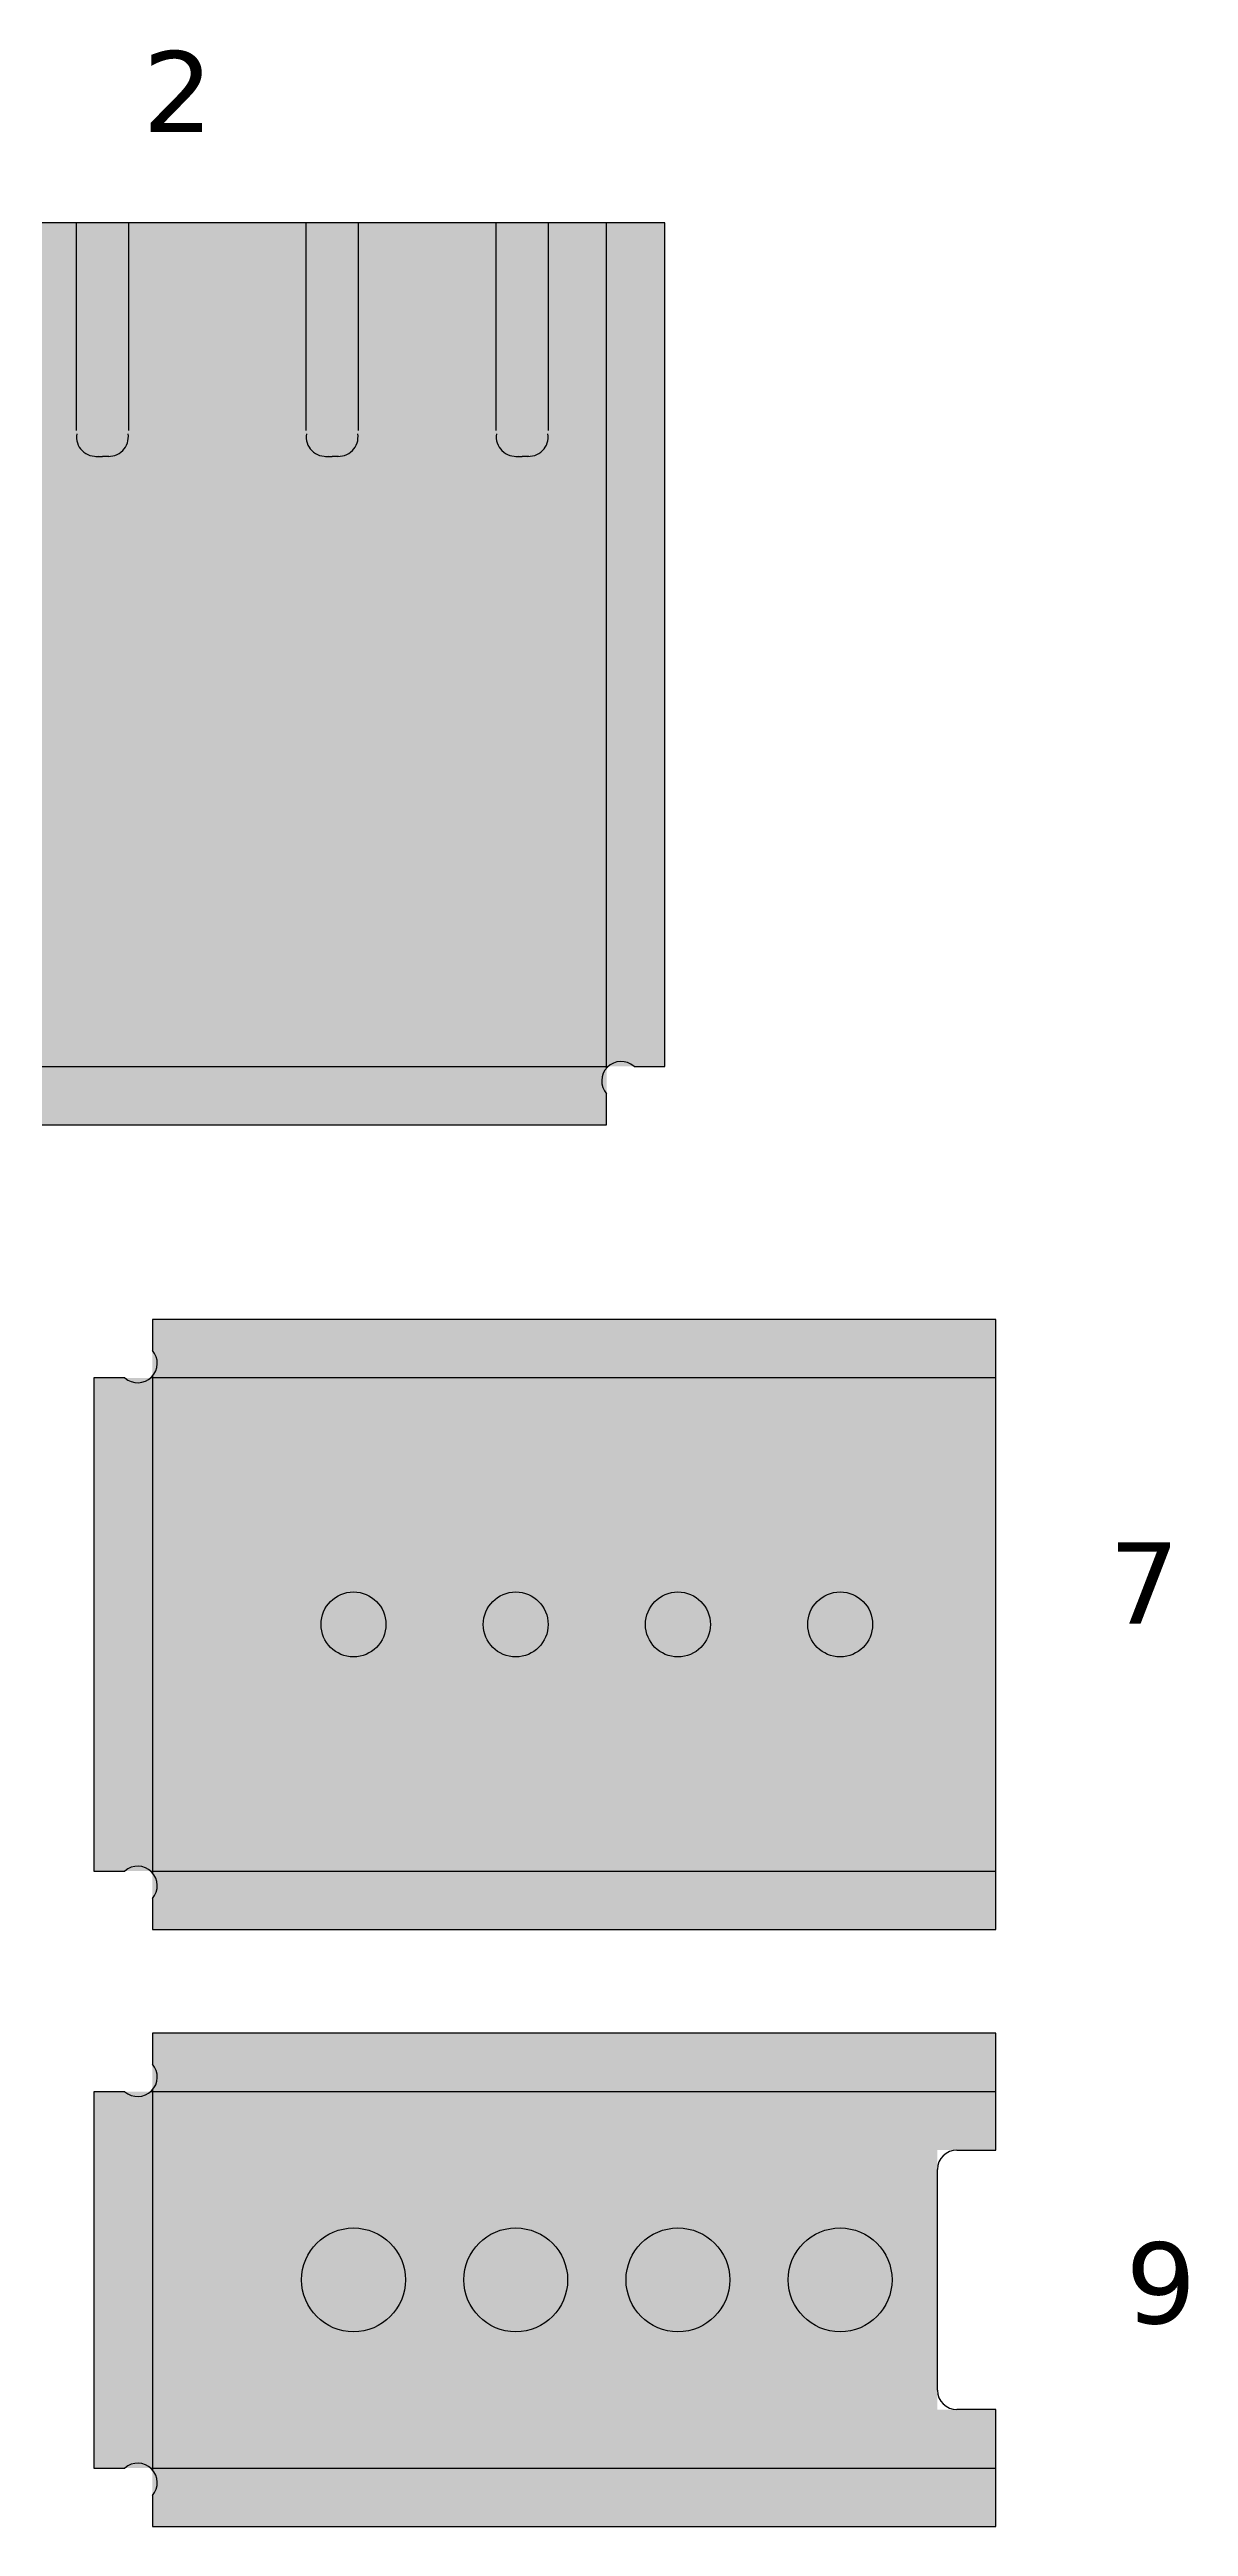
# Model space of a CAD drawing. Header units: millimetres. Extents: x -22 to 561, y -285 to 386.
# Drawn here: x 273.1 to 448.7, y 4 to 385.7 of the extents above; entities that cross this region are included whole.
import ezdxf

# ---------------------------------------------------------------- set-up
doc = ezdxf.new("R2010")
doc.units = ezdxf.units.MM
doc.layers.get('0').update_dxf_attribs({"lineweight": 25, "true_color": 0x000000})
doc.styles.add('textstyle0', font='')
doc.styles.add('textstyle1', font='')
doc.styles.add('textstyle6', font='')
doc.styles.get('textstyle0').set_extended_font_data('DejaVu Sans')
doc.styles.get('textstyle1').set_extended_font_data('DejaVu Sans')
doc.styles.get('textstyle6').set_extended_font_data('DejaVu Sans')

msp = doc.modelspace()

# ---------------------------------------------------------------- hatches: boundary and pattern name
at = {"true_color": 0xffff00}
h = msp.add_hatch(color=2, dxfattribs=at)
edge = h.paths.add_edge_path()
edge.add_line((248, 359), (239, 359))
edge.add_line((239, 359), (239, 229))
edge.add_line((239, 229), (359, 229))
edge.add_line((359, 229), (359, 359))
edge.add_line((359, 359), (350, 359))
edge.add_line((350, 359), (350, 327))
edge.add_arc((345.9999999999999, 327.0002701307641), 4, 180, 0, ccw=False)
edge.add_line((342, 327), (342, 359))
edge.add_line((342, 359), (320.7, 359))
edge.add_line((320.7, 359), (320.7, 327))
edge.add_arc((316.69999999999993, 327.0002701307641), 4, 180, 0, ccw=False)
edge.add_line((312.7, 327), (312.7, 359))
edge.add_line((312.7, 359), (285.3, 359))
edge.add_line((285.3, 359), (285.3, 327))
edge.add_arc((281.2999999999999, 327.00027013076374), 4, 180, 0, ccw=False)
edge.add_line((277.3, 327), (277.3, 359))
edge.add_line((277.3, 359), (256, 359))
edge.add_line((256, 359), (256, 327))
edge.add_arc((251.9999999999999, 327.0002701307642), 4, 180, 0, ccw=False)
edge.add_line((248, 327), (248, 359))
at = {"true_color": 0x00ffff}
h = msp.add_hatch(color=4, dxfattribs=at)
edge = h.paths.add_edge_path()
edge.add_arc((281.2999999999999, 327.00027013076374), 4, 180, 0)
edge.add_line((285.3, 327), (285.3, 359))
edge.add_line((285.3, 359), (277.3, 359))
edge.add_line((277.3, 359), (277.3, 327))
h = msp.add_hatch(color=4, dxfattribs=at)
edge = h.paths.add_edge_path()
edge.add_line((320.7, 359), (312.7, 359))
edge.add_line((312.7, 359), (312.7, 327))
edge.add_arc((316.69999999999993, 327.0002701307641), 4, 180, 0)
edge.add_line((320.7, 327), (320.7, 359))
h = msp.add_hatch(color=4, dxfattribs=at)
edge = h.paths.add_edge_path()
edge.add_arc((345.9999999999999, 327.0002701307641), 4, 180, 0)
edge.add_line((350, 327), (350, 359))
edge.add_line((350, 359), (342, 359))
edge.add_line((342, 359), (342, 327))
for points in [[(359, 229), (368, 229), (368, 359), (359, 359)], [(419, 181), (419, 190), (289, 190), (289, 181)], [(289, 105), (289, 96), (419, 96), (419, 105)], [(419, 71), (289, 71), (289, 80), (419, 80)], [(280, 71), (280, 13), (289, 13), (289, 71)], [(289, 13), (289, 4), (419, 4), (419, 13)]]:
    msp.add_hatch(color=4, dxfattribs=at).paths.add_polyline_path(points)
at = {"true_color": 0xff7f00}
for points in [[(239, 220), (359, 220), (359, 229), (239, 229)], [(280, 181), (280, 105), (289, 105), (289, 181)]]:
    msp.add_hatch(color=30, dxfattribs=at).paths.add_polyline_path(points)
at = {"true_color": 0xffff00}
h = msp.add_hatch(color=2, dxfattribs=at)
h.paths.add_polyline_path([(289, 105), (419, 105), (419, 181), (289, 181)])
edge = h.paths.add_edge_path()
edge.add_arc((320.00016938730664, 143.00010230150593), 5, 0, 360)
edge = h.paths.add_edge_path()
edge.add_arc((369.99998940253687, 143.0000105974633), 5, 0, 360)
edge = h.paths.add_edge_path()
edge.add_arc((344.99998940253676, 143.00001059746327), 5, 0, 360)
edge = h.paths.add_edge_path()
edge.add_arc((394.99998940253676, 143.00001059746327), 5, 0, 360)
at = {"true_color": 0xff00ff}
h = msp.add_hatch(color=6, dxfattribs=at)
edge = h.paths.add_edge_path()
edge.add_arc((320.00016938730664, 143.00010230150593), 5, 0, 360)
h = msp.add_hatch(color=6, dxfattribs=at)
edge = h.paths.add_edge_path()
edge.add_arc((344.99998940253676, 143.00001059746327), 5, 0, 360)
h = msp.add_hatch(color=6, dxfattribs=at)
edge = h.paths.add_edge_path()
edge.add_arc((369.99998940253687, 143.0000105974633), 5, 0, 360)
h = msp.add_hatch(color=6, dxfattribs=at)
edge = h.paths.add_edge_path()
edge.add_arc((394.99998940253676, 143.00001059746327), 5, 0, 360)
at = {"true_color": 0xffff00}
h = msp.add_hatch(color=2, dxfattribs=at)
h.paths.add_polyline_path([(419, 71), (289, 71), (289, 13), (419, 13), (419, 22), (410, 22), (410, 62), (419, 62)])
edge = h.paths.add_edge_path()
edge.add_arc((395.0000000000001, 42.000336971094605), 8, 0, 360)
edge = h.paths.add_edge_path()
edge.add_arc((344.999794480531, 42.00007186535909), 8, 0, 360)
edge = h.paths.add_edge_path()
edge.add_arc((370.00019814638296, 42.000176419341976), 8, 0, 360)
edge = h.paths.add_edge_path()
edge.add_arc((319.99980482436706, 42.00019517564832), 8, 0, 360)
at = {"true_color": 0x800080}
h = msp.add_hatch(color=214, dxfattribs=at)
edge = h.paths.add_edge_path()
edge.add_arc((319.99980482436706, 42.00019517564832), 8, 0, 360)
h = msp.add_hatch(color=214, dxfattribs=at)
edge = h.paths.add_edge_path()
edge.add_arc((344.999794480531, 42.00007186535909), 8, 0, 360)
h = msp.add_hatch(color=214, dxfattribs=at)
edge = h.paths.add_edge_path()
edge.add_arc((370.00019814638296, 42.000176419341976), 8, 0, 360)
h = msp.add_hatch(color=214, dxfattribs=at)
edge = h.paths.add_edge_path()
edge.add_arc((395.0000000000001, 42.000336971094605), 8, 0, 360)

# ---------------------------------------------------------------- linework, layer by layer
for p, q in [((277.3, 359), (256, 359)), ((277.3, 359), (256, 359)), ((285.3, 359), (277.3, 359)), ((277.3, 327), (277.3, 359)), ((312.7, 359), (285.3, 359)), ((312.7, 359), (285.3, 359)), ((285.3, 359), (285.3, 327)), ((320.7, 359), (312.7, 359)), ((312.7, 327), (312.7, 359)), ((342, 359), (320.7, 359)), ((342, 359), (320.7, 359)), ((320.7, 359), (320.7, 327)), ((350, 359), (342, 359)), ((342, 327), (342, 359)), ((359, 359), (350, 359)), ((359, 359), (350, 359)), ((350, 359), (350, 327)), ((368, 359), (359, 359)), ((359, 229), (359, 359)), ((368, 229), (368, 359)), ((280.3, 323.00027013076374), (281.2999999999999, 323.00027013076374)), ((282.3, 323.00027013076374), (281.2999999999999, 323.00027013076374)), ((315.7, 323.0002701307641), (316.69999999999993, 323.0002701307641)), ((317.7, 323.0002701307641), (316.69999999999993, 323.0002701307641)), ((345.00000000000006, 323.0002701307641), (345.9999999999999, 323.0002701307641)), ((347, 323.0002701307641), (345.9999999999999, 323.0002701307641)), ((239, 229), (359, 229)), ((359, 229), (359.2656865167016, 229)), ((359, 228.73431348329845), (359, 229)), ((359, 228.73431348329845), (359, 229)), ((363.2343134832984, 229), (368, 229)), ((359, 220), (359, 224.76568651670155)), ((359, 220), (359, 224.76568651670155)), ((239, 220), (359, 220)), ((239, 220), (359, 220)), ((419, 190), (289, 190)), ((289, 190), (289, 185.23431348329845)), ((419, 181), (419, 190)), ((284.7656865167016, 181), (280, 181)), ((280, 181), (280, 105)), ((284.7656865167016, 181), (280, 181)), ((280, 181), (280, 105)), ((289, 181), (288.7343134832984, 181)), ((289, 181), (288.7343134832984, 181)), ((289, 181.26568651670155), (289, 181)), ((289, 181), (289, 181)), ((419, 181), (289, 181)), ((289, 181), (289, 105)), ((419, 105), (419, 181)), ((419, 105), (419, 181)), ((280, 105), (284.7656865167016, 105)), ((280, 105), (284.7656865167016, 105)), ((288.7343134832984, 105), (289, 105)), ((288.7343134832984, 105), (289, 105)), ((289, 105), (289, 104.73431348329844)), ((289, 105), (419, 105)), ((419, 96), (419, 105)), ((289, 100.76568651670156), (289, 96)), ((289, 96), (419, 96)), ((419, 80), (289, 80)), ((289, 80), (289, 75.23431348329844)), ((419, 71), (419, 80)), ((284.7656865167016, 71), (280, 71)), ((280, 71), (280, 13)), ((289, 71), (288.7343134832984, 71)), ((289, 71.26568651670155), (289, 71)), ((419, 71), (289, 71)), ((289, 71), (289, 13)), ((419, 62), (419, 71)), ((419, 62), (419, 71)), ((413, 62), (419, 62)), ((413, 62), (419, 62)), ((410, 25), (410, 59)), ((410, 25), (410, 59)), ((419, 22), (413, 22)), ((419, 22), (413, 22)), ((419, 13), (419, 22)), ((419, 13), (419, 22)), ((280, 13), (284.7656865167016, 13)), ((288.7343134832984, 13), (289, 13)), ((289, 13), (289, 12.734313483298443)), ((289, 13), (419, 13)), ((419, 4), (419, 13)), ((289, 8.765686516701557), (289, 4)), ((289, 4), (419, 4))]:
    msp.add_line(p, q)
for centre, radius in [((320.00016938730664, 143.00010230150593), 5), ((344.99998940253676, 143.00001059746327), 5), ((369.99998940253687, 143.0000105974633), 5), ((394.99998940253676, 143.00001059746327), 5), ((319.99980482436706, 42.00019517564832), 8), ((344.999794480531, 42.00007186535909), 8), ((370.00019814638296, 42.000176419341976), 8), ((395.0000000000001, 42.000336971094605), 8)]:
    msp.add_circle(centre, radius)
for centre, start, end in [((280.3, 326.00027013076374), 171.0852506145373, 278.9098808895766), ((282.3, 326.00027013076374), 261.07821746581527, 8.919568620380078), ((315.7, 326.0002701307641), 171.08525061453406, 278.9098808895766), ((317.7, 326.0002701307641), 261.07821746581527, 8.919568620376673), ((345.00000000000006, 326.0002701307641), 171.0852506145418, 278.9217825341824), ((347, 326.0002701307641), 261.07821746581527, 8.914749385476984), ((361.25, 226.75), 48.59037789072944, 221.40962210927094), ((286.75, 183.25), 228.59037789072946, 41.40962210927096), ((286.75, 102.75), 318.5903778907292, 131.40962210927054), ((286.75, 73.25), 228.59037789072966, 41.409622109270764), ((413, 59), 90, 180), ((413, 25), 180, 270), ((286.75, 10.75), 318.59037789072914, 131.40962210927054)]:
    msp.add_arc(centre, 3, start, end)

# ---------------------------------------------------------------- texts
at = {"char_height": 1, "attachment_point": 1}
for s, insert, style in [('\\H12.5;2', (287.4789119298856, 385.4631058450367), 'textstyle6'), ('\\H12.5;7', (436.4134538175538, 155.64170069079017), 'textstyle0'), ('\\H12.5;9', (438.98129074665144, 47.792549668685695), 'textstyle1')]:
    msp.add_mtext(s, dxfattribs=dict(at, insert=insert, style=style))

doc.saveas('drawing.dxf')
